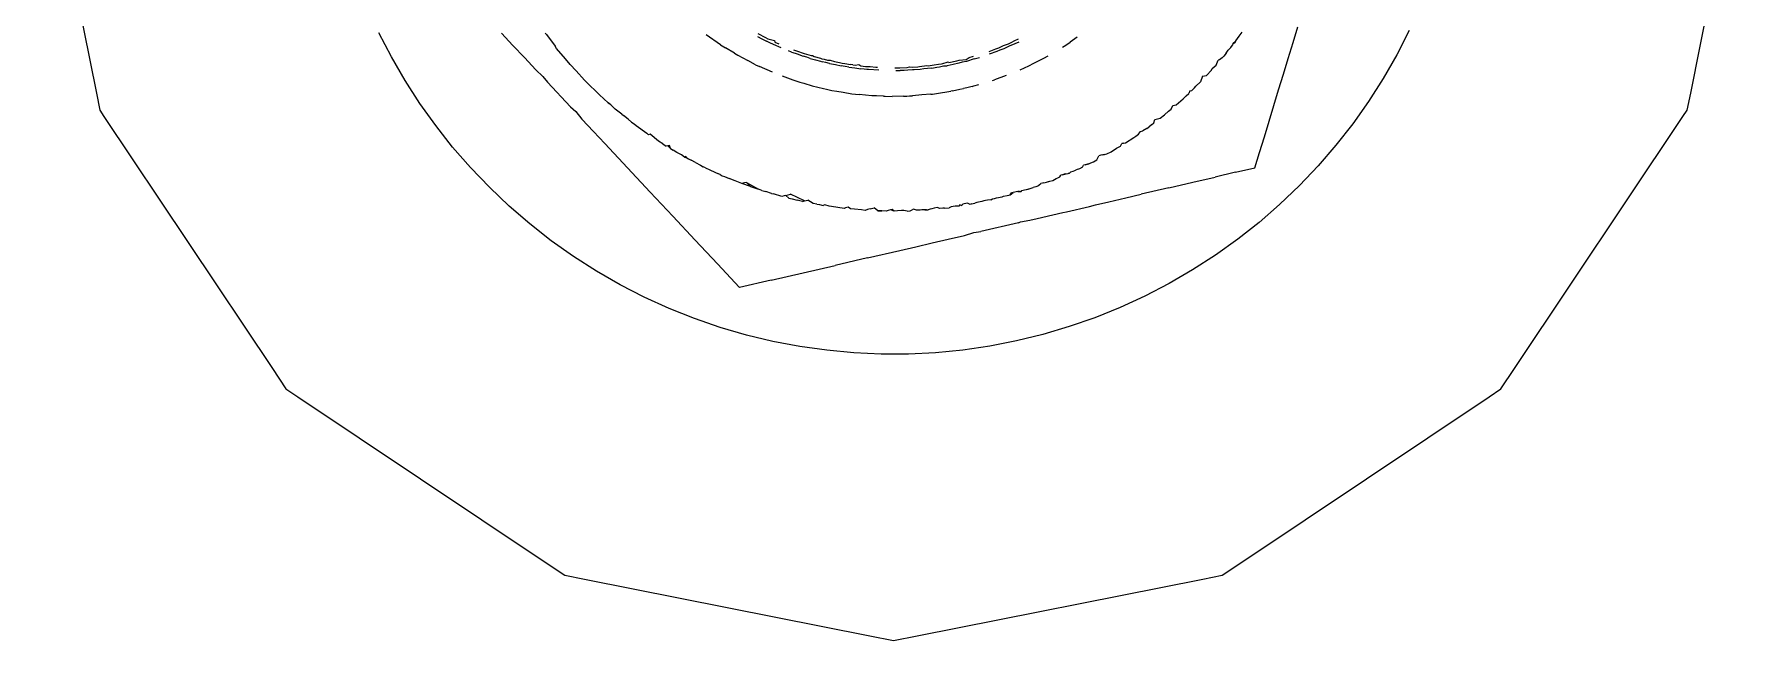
# Model space of a CAD drawing. Header units: millimetres. Extents: x -2916 to 2490, y 92 to 4100.
# Drawn here: x -877.08 to -847.08, y 1746.85 to 1757.44 of the extents above; entities that cross this region are included whole.
import ezdxf

# ---------------------------------------------------------------- set-up
doc = ezdxf.new("R2010")
doc.units = ezdxf.units.MM

msp = doc.modelspace()

# ---------------------------------------------------------------- linework, layer by layer
for p, q in [((-877.082, 1761.851), (-876, 1756.411)), ((-848.164, 1756.411), (-847.082, 1761.851)), ((-870.849, 1757.041), (-871.068, 1757.463)), ((-868.925, 1757.456), (-868.726, 1757.244)), ((-868.161, 1757.458), (-868.142, 1757.432)), ((-868.142, 1757.432), (-867.99, 1757.232)), ((-865.102, 1757.255), (-865.351, 1757.43)), ((-864.452, 1757.452), (-864.317, 1757.378)), ((-856.104, 1757.322), (-856.045, 1757.403)), ((-856.045, 1757.403), (-855.992, 1757.474)), ((-855.107, 1757.292), (-855.023, 1757.568)), ((-853.078, 1757.501), (-853.295, 1757.077)), ((-868.726, 1757.244), (-868.527, 1757.03)), ((-867.964, 1757.19), (-867.99, 1757.232)), ((-867.811, 1757.011), (-867.964, 1757.19)), ((-865.102, 1757.255), (-865.013, 1757.2)), ((-864.861, 1757.107), (-865.013, 1757.2)), ((-864.861, 1757.107), (-864.801, 1757.071)), ((-864.458, 1757.397), (-864.382, 1757.358)), ((-864.382, 1757.358), (-864.3, 1757.314)), ((-864.317, 1757.378), (-864.275, 1757.359)), ((-864.244, 1757.29), (-864.3, 1757.314)), ((-864.275, 1757.359), (-864.157, 1757.329)), ((-864.18, 1757.258), (-864.244, 1757.29)), ((-864.044, 1757.201), (-864.18, 1757.258)), ((-864.157, 1757.329), (-864.152, 1757.3)), ((-864.152, 1757.3), (-864.084, 1757.27)), ((-863.861, 1757.125), (-863.915, 1757.148)), ((-863.861, 1757.125), (-863.8, 1757.105)), ((-863.828, 1757.168), (-863.722, 1757.13)), ((-863.8, 1757.105), (-863.766, 1757.093)), ((-863.722, 1757.13), (-863.696, 1757.12)), ((-863.696, 1757.12), (-863.641, 1757.101)), ((-863.641, 1757.101), (-863.522, 1757.066)), ((-860.28, 1757.134), (-860.414, 1757.087)), ((-860.413, 1757.138), (-860.295, 1757.183)), ((-860.295, 1757.183), (-860.242, 1757.202)), ((-860.227, 1757.157), (-860.28, 1757.134)), ((-860.242, 1757.202), (-860.163, 1757.24)), ((-860.157, 1757.183), (-860.227, 1757.157)), ((-860.163, 1757.24), (-860.073, 1757.273)), ((-860.06, 1757.227), (-860.157, 1757.183)), ((-860.073, 1757.273), (-860.005, 1757.303)), ((-859.962, 1757.268), (-860.06, 1757.227)), ((-859.979, 1757.316), (-860.005, 1757.303)), ((-859.907, 1757.349), (-859.979, 1757.316)), ((-859.893, 1757.302), (-859.962, 1757.268)), ((-859.131, 1757.211), (-859.072, 1757.249)), ((-859.131, 1757.211), (-859.101, 1757.229)), ((-859.101, 1757.229), (-859.072, 1757.249)), ((-859.072, 1757.249), (-858.999, 1757.3)), ((-858.876, 1757.385), (-858.999, 1757.3)), ((-856.274, 1757.107), (-856.316, 1757.057)), ((-856.274, 1757.107), (-856.239, 1757.158)), ((-856.239, 1757.158), (-856.216, 1757.181)), ((-856.216, 1757.181), (-856.193, 1757.209)), ((-856.193, 1757.209), (-856.162, 1757.246)), ((-856.158, 1757.276), (-856.162, 1757.246)), ((-856.104, 1757.322), (-856.158, 1757.276)), ((-856.158, 1757.276), (-856.131, 1757.279)), ((-856.104, 1757.322), (-856.131, 1757.279)), ((-855.191, 1757.016), (-855.107, 1757.292)), ((-870.61, 1756.629), (-870.849, 1757.041)), ((-868.527, 1757.03), (-868.327, 1756.817)), ((-868.327, 1756.817), (-868.203, 1756.7)), ((-867.728, 1756.907), (-867.811, 1757.011)), ((-867.624, 1756.798), (-867.728, 1756.907)), ((-864.801, 1757.071), (-864.624, 1756.977)), ((-864.489, 1756.906), (-864.624, 1756.977)), ((-864.489, 1756.906), (-864.423, 1756.876)), ((-864.194, 1756.774), (-864.423, 1756.876)), ((-863.766, 1757.093), (-863.661, 1757.055)), ((-863.598, 1757.036), (-863.661, 1757.055)), ((-863.535, 1757.015), (-863.598, 1757.036)), ((-863.535, 1757.015), (-863.444, 1756.991)), ((-863.522, 1757.066), (-863.496, 1757.068)), ((-863.496, 1757.068), (-863.467, 1757.047)), ((-863.467, 1757.047), (-863.357, 1757.018)), ((-863.444, 1756.991), (-863.359, 1756.968)), ((-863.359, 1756.968), (-863.33, 1756.958)), ((-863.357, 1757.018), (-863.333, 1757.011)), ((-863.333, 1757.011), (-863.291, 1757)), ((-863.265, 1756.944), (-863.33, 1756.958)), ((-863.291, 1757), (-863.237, 1756.987)), ((-863.201, 1756.927), (-863.265, 1756.944)), ((-863.237, 1756.987), (-863.189, 1756.987)), ((-863.201, 1756.927), (-863.097, 1756.907)), ((-863.189, 1756.987), (-863.112, 1756.959)), ((-863.112, 1756.959), (-863.024, 1756.942)), ((-863.097, 1756.907), (-862.993, 1756.884)), ((-863.024, 1756.942), (-862.979, 1756.933)), ((-862.928, 1756.875), (-862.993, 1756.884)), ((-862.979, 1756.933), (-862.933, 1756.924)), ((-862.933, 1756.924), (-862.833, 1756.911)), ((-862.862, 1756.862), (-862.928, 1756.875)), ((-862.862, 1756.862), (-862.757, 1756.849)), ((-862.794, 1756.902), (-862.833, 1756.911)), ((-862.794, 1756.902), (-862.753, 1756.897)), ((-862.757, 1756.849), (-862.652, 1756.834)), ((-862.753, 1756.897), (-862.687, 1756.912)), ((-862.687, 1756.912), (-862.655, 1756.885)), ((-862.655, 1756.885), (-862.571, 1756.875)), ((-862.595, 1756.83), (-862.652, 1756.834)), ((-862.546, 1756.824), (-862.595, 1756.83)), ((-862.571, 1756.875), (-862.492, 1756.873)), ((-862.52, 1756.82), (-862.546, 1756.824)), ((-862.337, 1756.811), (-862.52, 1756.82)), ((-862.492, 1756.873), (-862.389, 1756.861)), ((-862.389, 1756.861), (-862.359, 1756.86)), ((-862.061, 1756.852), (-862.024, 1756.852)), ((-862.041, 1756.804), (-861.964, 1756.803)), ((-862.024, 1756.852), (-861.97, 1756.853)), ((-861.97, 1756.853), (-861.841, 1756.857)), ((-861.897, 1756.807), (-861.964, 1756.803)), ((-861.831, 1756.808), (-861.897, 1756.807)), ((-861.841, 1756.857), (-861.803, 1756.871)), ((-861.752, 1756.814), (-861.831, 1756.808)), ((-861.803, 1756.871), (-861.751, 1756.863)), ((-861.72, 1756.817), (-861.752, 1756.814)), ((-861.751, 1756.863), (-861.659, 1756.869)), ((-861.619, 1756.823), (-861.72, 1756.817)), ((-861.659, 1756.869), (-861.627, 1756.873)), ((-861.627, 1756.873), (-861.503, 1756.893)), ((-861.554, 1756.831), (-861.619, 1756.823)), ((-861.487, 1756.837), (-861.554, 1756.831)), ((-861.503, 1756.893), (-861.478, 1756.888)), ((-861.421, 1756.848), (-861.487, 1756.837)), ((-861.478, 1756.888), (-861.371, 1756.902)), ((-861.421, 1756.848), (-861.382, 1756.853)), ((-861.382, 1756.853), (-861.328, 1756.861)), ((-861.371, 1756.902), (-861.297, 1756.914)), ((-861.328, 1756.861), (-861.277, 1756.866)), ((-861.297, 1756.914), (-861.247, 1756.922)), ((-861.277, 1756.866), (-861.208, 1756.884)), ((-861.247, 1756.922), (-861.22, 1756.927)), ((-861.22, 1756.927), (-861.147, 1756.951)), ((-861.208, 1756.884), (-861.147, 1756.889)), ((-861.117, 1756.946), (-861.147, 1756.951)), ((-861.043, 1756.912), (-861.147, 1756.889)), ((-861.117, 1756.946), (-860.977, 1756.976)), ((-860.939, 1756.933), (-861.043, 1756.912)), ((-860.977, 1756.976), (-860.938, 1756.984)), ((-860.884, 1756.948), (-860.939, 1756.933)), ((-860.938, 1756.984), (-860.811, 1756.995)), ((-860.81, 1756.964), (-860.884, 1756.948)), ((-860.811, 1756.995), (-860.761, 1757.029)), ((-860.676, 1757.007), (-860.81, 1756.964)), ((-860.761, 1757.029), (-860.685, 1757.052)), ((-860.676, 1757.007), (-860.579, 1757.03)), ((-859.871, 1756.819), (-859.717, 1756.886)), ((-859.717, 1756.886), (-859.632, 1756.93)), ((-859.632, 1756.93), (-859.538, 1756.978)), ((-859.538, 1756.978), (-859.448, 1757.025)), ((-859.448, 1757.025), (-859.381, 1757.061)), ((-859.448, 1757.025), (-859.403, 1757.048)), ((-859.403, 1757.048), (-859.381, 1757.061)), ((-856.528, 1756.812), (-856.617, 1756.719)), ((-856.528, 1756.812), (-856.517, 1756.837)), ((-856.517, 1756.837), (-856.451, 1756.898)), ((-856.451, 1756.898), (-856.414, 1756.984)), ((-856.388, 1756.99), (-856.414, 1756.984)), ((-856.341, 1757.026), (-856.388, 1756.99)), ((-856.316, 1757.057), (-856.341, 1757.026)), ((-855.275, 1756.741), (-855.191, 1757.016)), ((-853.295, 1757.077), (-853.532, 1756.665)), ((-870.352, 1756.229), (-870.61, 1756.629)), ((-868.203, 1756.7), (-868.126, 1756.602)), ((-868.126, 1756.602), (-867.724, 1756.172)), ((-867.624, 1756.798), (-867.479, 1756.636)), ((-867.429, 1756.592), (-867.479, 1756.636)), ((-867.429, 1756.592), (-867.238, 1756.405)), ((-864.025, 1756.709), (-863.98, 1756.692)), ((-863.98, 1756.692), (-863.837, 1756.639)), ((-863.837, 1756.639), (-863.718, 1756.603)), ((-863.718, 1756.603), (-863.647, 1756.582)), ((-863.647, 1756.582), (-863.5, 1756.537)), ((-863.5, 1756.537), (-863.306, 1756.492)), ((-860.804, 1756.504), (-860.858, 1756.492)), ((-860.71, 1756.526), (-860.804, 1756.504)), ((-860.71, 1756.526), (-860.677, 1756.535)), ((-860.677, 1756.535), (-860.595, 1756.559)), ((-860.353, 1756.631), (-860.317, 1756.644)), ((-860.113, 1756.718), (-860.317, 1756.644)), ((-856.827, 1756.5), (-856.875, 1756.457)), ((-856.827, 1756.5), (-856.802, 1756.531)), ((-856.802, 1756.531), (-856.722, 1756.605)), ((-856.69, 1756.703), (-856.722, 1756.605)), ((-856.69, 1756.703), (-856.617, 1756.719)), ((-855.358, 1756.467), (-855.275, 1756.741)), ((-853.532, 1756.665), (-853.789, 1756.264)), ((-876, 1756.411), (-875.94, 1756.111)), ((-870.075, 1755.842), (-870.352, 1756.229)), ((-867.238, 1756.405), (-867.216, 1756.378)), ((-867.062, 1756.243), (-867.216, 1756.378)), ((-867.016, 1756.203), (-867.062, 1756.243)), ((-867.062, 1756.243), (-867.036, 1756.22)), ((-867.016, 1756.203), (-867.036, 1756.22)), ((-866.942, 1756.132), (-867.016, 1756.203)), ((-863.306, 1756.492), (-863.25, 1756.479)), ((-863.25, 1756.479), (-863.156, 1756.457)), ((-863.156, 1756.457), (-863.073, 1756.443)), ((-863.073, 1756.443), (-862.959, 1756.425)), ((-862.959, 1756.425), (-862.808, 1756.4)), ((-862.808, 1756.4), (-862.681, 1756.387)), ((-862.458, 1756.364), (-862.681, 1756.387)), ((-862.378, 1756.361), (-862.458, 1756.364)), ((-862.259, 1756.357), (-862.378, 1756.361)), ((-862.259, 1756.357), (-862.229, 1756.356)), ((-862.229, 1756.356), (-862.105, 1756.351)), ((-861.906, 1756.357), (-862.105, 1756.351)), ((-861.906, 1756.357), (-861.847, 1756.359)), ((-861.847, 1756.359), (-861.803, 1756.36)), ((-861.803, 1756.36), (-861.753, 1756.361)), ((-861.586, 1756.377), (-861.753, 1756.361)), ((-861.431, 1756.391), (-861.586, 1756.377)), ((-861.431, 1756.391), (-861.402, 1756.394)), ((-861.402, 1756.394), (-861.332, 1756.405)), ((-861.332, 1756.405), (-861.082, 1756.444)), ((-861.054, 1756.449), (-861.082, 1756.444)), ((-861.054, 1756.449), (-860.926, 1756.477)), ((-860.926, 1756.477), (-860.858, 1756.492)), ((-857.207, 1756.194), (-857.145, 1756.208)), ((-857.145, 1756.208), (-857.026, 1756.312)), ((-857.026, 1756.312), (-856.974, 1756.362)), ((-856.974, 1756.362), (-856.925, 1756.406)), ((-856.911, 1756.449), (-856.925, 1756.406)), ((-856.911, 1756.449), (-856.875, 1756.457)), ((-855.441, 1756.193), (-855.358, 1756.467)), ((-853.789, 1756.264), (-854.064, 1755.876)), ((-848.224, 1756.111), (-848.164, 1756.411)), ((-875.94, 1756.111), (-875.867, 1756.001)), ((-875.867, 1756.001), (-872.927, 1751.602)), ((-867.724, 1756.172), (-867.631, 1756.089)), ((-867.631, 1756.089), (-867.523, 1755.957)), ((-867.523, 1755.957), (-867.322, 1755.742)), ((-866.827, 1756.043), (-866.942, 1756.132)), ((-866.827, 1756.043), (-866.798, 1756.02)), ((-866.714, 1755.954), (-866.798, 1756.02)), ((-866.714, 1755.954), (-866.655, 1755.901)), ((-866.655, 1755.901), (-866.611, 1755.873)), ((-857.537, 1755.892), (-857.517, 1755.952)), ((-857.517, 1755.952), (-857.428, 1755.973)), ((-857.428, 1755.973), (-857.351, 1756.032)), ((-857.351, 1756.032), (-857.281, 1756.095)), ((-857.281, 1756.095), (-857.232, 1756.131)), ((-857.281, 1756.095), (-857.257, 1756.113)), ((-857.257, 1756.113), (-857.232, 1756.131)), ((-857.232, 1756.131), (-857.207, 1756.194)), ((-855.607, 1755.648), (-855.524, 1755.92)), ((-855.524, 1755.92), (-855.441, 1756.193)), ((-851.237, 1751.602), (-848.298, 1756.001)), ((-848.298, 1756.001), (-848.224, 1756.111)), ((-869.78, 1755.468), (-870.075, 1755.842)), ((-867.322, 1755.742), (-867.122, 1755.529)), ((-866.611, 1755.873), (-866.574, 1755.846)), ((-866.574, 1755.846), (-866.39, 1755.712)), ((-866.39, 1755.712), (-866.358, 1755.684)), ((-866.329, 1755.694), (-866.358, 1755.684)), ((-866.185, 1755.573), (-866.329, 1755.694)), ((-858.034, 1755.542), (-857.887, 1755.635)), ((-857.887, 1755.635), (-857.851, 1755.661)), ((-857.851, 1755.661), (-857.805, 1755.691)), ((-857.805, 1755.691), (-857.772, 1755.74)), ((-857.772, 1755.74), (-857.731, 1755.749)), ((-857.662, 1755.792), (-857.731, 1755.749)), ((-857.662, 1755.792), (-857.607, 1755.835)), ((-857.575, 1755.857), (-857.607, 1755.835)), ((-857.575, 1755.857), (-857.537, 1755.892)), ((-855.69, 1755.376), (-855.607, 1755.648)), ((-854.064, 1755.876), (-854.358, 1755.501)), ((-869.468, 1755.109), (-869.78, 1755.468)), ((-867.122, 1755.529), (-866.725, 1755.103)), ((-866.107, 1755.523), (-866.185, 1755.573)), ((-866.107, 1755.523), (-866.05, 1755.481)), ((-866.022, 1755.491), (-866.05, 1755.481)), ((-865.991, 1755.498), (-866.022, 1755.491)), ((-866.022, 1755.491), (-865.977, 1755.443)), ((-865.977, 1755.443), (-865.991, 1755.498)), ((-865.977, 1755.443), (-865.93, 1755.414)), ((-865.865, 1755.375), (-865.93, 1755.414)), ((-865.785, 1755.33), (-865.865, 1755.375)), ((-865.732, 1755.294), (-865.785, 1755.33)), ((-865.706, 1755.304), (-865.732, 1755.294)), ((-865.693, 1755.278), (-865.706, 1755.304)), ((-858.531, 1755.246), (-858.498, 1755.316)), ((-858.461, 1755.325), (-858.498, 1755.316)), ((-858.428, 1755.332), (-858.461, 1755.325)), ((-858.428, 1755.332), (-858.36, 1755.348)), ((-858.4, 1755.339), (-858.428, 1755.332)), ((-858.4, 1755.339), (-858.36, 1755.348)), ((-858.36, 1755.348), (-858.283, 1755.385)), ((-858.283, 1755.385), (-858.186, 1755.447)), ((-858.186, 1755.447), (-858.116, 1755.486)), ((-858.116, 1755.486), (-858.096, 1755.528)), ((-858.096, 1755.528), (-858.034, 1755.542)), ((-858.07, 1755.534), (-858.096, 1755.528)), ((-858.07, 1755.534), (-858.034, 1755.542)), ((-855.772, 1755.105), (-855.69, 1755.376)), ((-854.358, 1755.501), (-854.669, 1755.14)), ((-869.138, 1754.766), (-869.468, 1755.109)), ((-866.725, 1755.103), (-866.329, 1754.681)), ((-865.732, 1755.294), (-865.693, 1755.278)), ((-865.693, 1755.278), (-865.66, 1755.261)), ((-865.66, 1755.261), (-865.617, 1755.237)), ((-865.538, 1755.196), (-865.617, 1755.237)), ((-865.538, 1755.196), (-865.45, 1755.15)), ((-865.45, 1755.15), (-865.406, 1755.123)), ((-865.364, 1755.108), (-865.406, 1755.123)), ((-865.364, 1755.108), (-865.286, 1755.072)), ((-865.286, 1755.072), (-865.203, 1755.032)), ((-865.203, 1755.032), (-865.136, 1755.002)), ((-865.107, 1754.988), (-865.136, 1755.002)), ((-859.1, 1754.993), (-859.034, 1755.008)), ((-859.075, 1754.998), (-859.007, 1755.014)), ((-859.075, 1754.998), (-859.034, 1755.008)), ((-859.007, 1755.014), (-859.034, 1755.008)), ((-859.007, 1755.014), (-858.986, 1755.033)), ((-858.986, 1755.033), (-858.946, 1755.045)), ((-858.946, 1755.045), (-858.915, 1755.06)), ((-858.915, 1755.06), (-858.891, 1755.07)), ((-858.837, 1755.09), (-858.891, 1755.07)), ((-858.783, 1755.116), (-858.837, 1755.09)), ((-858.783, 1755.116), (-858.764, 1755.154)), ((-858.737, 1755.16), (-858.764, 1755.154)), ((-858.669, 1755.176), (-858.737, 1755.16)), ((-858.737, 1755.16), (-858.694, 1755.17)), ((-858.694, 1755.17), (-858.669, 1755.176)), ((-858.669, 1755.176), (-858.635, 1755.192)), ((-858.635, 1755.192), (-858.592, 1755.213)), ((-858.592, 1755.213), (-858.531, 1755.246)), ((-856.109, 1755.027), (-856.467, 1754.943)), ((-856.109, 1755.027), (-855.772, 1755.105)), ((-854.669, 1755.14), (-854.996, 1754.795)), ((-868.793, 1754.438), (-869.138, 1754.766)), ((-865.107, 1754.988), (-865.072, 1754.968)), ((-865.072, 1754.968), (-865.031, 1754.957)), ((-865.031, 1754.957), (-864.952, 1754.922)), ((-864.845, 1754.879), (-864.952, 1754.922)), ((-864.731, 1754.83), (-864.845, 1754.879)), ((-864.685, 1754.844), (-864.731, 1754.83)), ((-864.579, 1754.779), (-864.731, 1754.83)), ((-864.651, 1754.852), (-864.685, 1754.844)), ((-864.651, 1754.852), (-864.439, 1754.731)), ((-864.651, 1754.852), (-864.579, 1754.779)), ((-864.579, 1754.779), (-864.439, 1754.731)), ((-864.383, 1754.708), (-864.439, 1754.731)), ((-864.383, 1754.708), (-864.31, 1754.69)), ((-859.856, 1754.69), (-859.839, 1754.71)), ((-859.839, 1754.71), (-859.797, 1754.72)), ((-859.797, 1754.72), (-859.761, 1754.728)), ((-859.761, 1754.728), (-859.698, 1754.743)), ((-859.761, 1754.728), (-859.731, 1754.735)), ((-859.731, 1754.735), (-859.698, 1754.743)), ((-859.698, 1754.743), (-859.644, 1754.76)), ((-859.595, 1754.776), (-859.644, 1754.76)), ((-859.567, 1754.786), (-859.595, 1754.776)), ((-859.567, 1754.786), (-859.511, 1754.832)), ((-859.483, 1754.839), (-859.511, 1754.832)), ((-859.457, 1754.845), (-859.483, 1754.839)), ((-859.457, 1754.845), (-859.412, 1754.855)), ((-859.412, 1754.855), (-859.351, 1754.87)), ((-859.412, 1754.855), (-859.377, 1754.864)), ((-859.377, 1754.864), (-859.351, 1754.87)), ((-859.351, 1754.87), (-859.302, 1754.886)), ((-859.302, 1754.886), (-859.245, 1754.919)), ((-859.245, 1754.919), (-859.213, 1754.93)), ((-859.213, 1754.93), (-859.177, 1754.948)), ((-859.177, 1754.948), (-859.16, 1754.979)), ((-859.129, 1754.986), (-859.16, 1754.979)), ((-859.129, 1754.986), (-859.075, 1754.998)), ((-859.1, 1754.993), (-859.129, 1754.986)), ((-859.075, 1754.998), (-859.1, 1754.993)), ((-857.277, 1754.755), (-857.756, 1754.644)), ((-857.277, 1754.755), (-856.854, 1754.853)), ((-856.854, 1754.853), (-856.467, 1754.943)), ((-854.996, 1754.795), (-855.34, 1754.466)), ((-868.433, 1754.127), (-868.793, 1754.438)), ((-866.329, 1754.681), (-866.135, 1754.473)), ((-866.135, 1754.473), (-865.936, 1754.261)), ((-864.212, 1754.66), (-864.31, 1754.69)), ((-864.212, 1754.66), (-864.177, 1754.65)), ((-864.03, 1754.604), (-864.177, 1754.65)), ((-863.991, 1754.617), (-864.03, 1754.604)), ((-863.962, 1754.624), (-863.991, 1754.617)), ((-863.962, 1754.624), (-863.88, 1754.643)), ((-863.912, 1754.578), (-863.962, 1754.624)), ((-863.912, 1754.578), (-863.85, 1754.562)), ((-863.637, 1754.529), (-863.88, 1754.643)), ((-863.85, 1754.562), (-863.762, 1754.542)), ((-863.672, 1754.517), (-863.762, 1754.542)), ((-863.672, 1754.517), (-863.637, 1754.529)), ((-863.637, 1754.529), (-863.577, 1754.543)), ((-863.484, 1754.484), (-863.577, 1754.543)), ((-863.418, 1754.472), (-863.484, 1754.484)), ((-863.418, 1754.472), (-863.377, 1754.464)), ((-863.377, 1754.464), (-863.31, 1754.448)), ((-863.279, 1754.46), (-863.31, 1754.448)), ((-863.204, 1754.436), (-863.279, 1754.46)), ((-863.166, 1754.431), (-863.204, 1754.436)), ((-862.945, 1754.396), (-863.166, 1754.431)), ((-862.918, 1754.407), (-862.945, 1754.396)), ((-862.871, 1754.418), (-862.918, 1754.407)), ((-862.834, 1754.389), (-862.871, 1754.418)), ((-862.487, 1754.389), (-862.417, 1754.405)), ((-862.357, 1754.356), (-862.417, 1754.405)), ((-861.372, 1754.4), (-861.412, 1754.391)), ((-861.322, 1754.412), (-861.372, 1754.4)), ((-861.271, 1754.395), (-861.322, 1754.412)), ((-861.223, 1754.401), (-861.271, 1754.395)), ((-861.193, 1754.404), (-861.223, 1754.401)), ((-861.193, 1754.404), (-861.108, 1754.41)), ((-861.078, 1754.422), (-861.108, 1754.41)), ((-861.04, 1754.431), (-861.078, 1754.422)), ((-861.007, 1754.439), (-861.04, 1754.431)), ((-860.942, 1754.439), (-861.007, 1754.439)), ((-860.923, 1754.458), (-860.942, 1754.439)), ((-860.898, 1754.446), (-860.923, 1754.458)), ((-860.898, 1754.446), (-860.873, 1754.47)), ((-860.847, 1754.476), (-860.873, 1754.47)), ((-860.819, 1754.482), (-860.847, 1754.476)), ((-860.79, 1754.489), (-860.819, 1754.482)), ((-860.744, 1754.467), (-860.79, 1754.489)), ((-860.718, 1754.478), (-860.744, 1754.467)), ((-860.718, 1754.478), (-860.662, 1754.487)), ((-860.627, 1754.499), (-860.662, 1754.487)), ((-860.6, 1754.505), (-860.627, 1754.499)), ((-860.571, 1754.512), (-860.6, 1754.505)), ((-860.54, 1754.519), (-860.571, 1754.512)), ((-860.507, 1754.527), (-860.54, 1754.519)), ((-860.473, 1754.535), (-860.507, 1754.527)), ((-860.439, 1754.543), (-860.473, 1754.535)), ((-860.384, 1754.546), (-860.439, 1754.543)), ((-860.384, 1754.546), (-860.351, 1754.563)), ((-860.351, 1754.563), (-860.316, 1754.571)), ((-860.316, 1754.571), (-860.282, 1754.579)), ((-860.282, 1754.579), (-860.249, 1754.587)), ((-860.249, 1754.587), (-860.217, 1754.594)), ((-860.217, 1754.594), (-860.187, 1754.601)), ((-860.187, 1754.601), (-860.159, 1754.608)), ((-860.159, 1754.608), (-860.098, 1754.622)), ((-860.098, 1754.622), (-860.043, 1754.635)), ((-860.098, 1754.622), (-860.07, 1754.628)), ((-860.07, 1754.628), (-860.043, 1754.635)), ((-860.043, 1754.635), (-859.995, 1754.674)), ((-860.043, 1754.635), (-860.024, 1754.667)), ((-859.995, 1754.674), (-860.024, 1754.667)), ((-859.966, 1754.68), (-859.995, 1754.674)), ((-859.938, 1754.687), (-859.966, 1754.68)), ((-859.912, 1754.693), (-859.938, 1754.687)), ((-859.886, 1754.699), (-859.912, 1754.693)), ((-859.912, 1754.693), (-859.856, 1754.69)), ((-859.886, 1754.699), (-859.856, 1754.69)), ((-859.063, 1754.34), (-858.661, 1754.433)), ((-858.661, 1754.433), (-858.554, 1754.458)), ((-858.554, 1754.458), (-858.323, 1754.512)), ((-858.323, 1754.512), (-858.025, 1754.581)), ((-858.025, 1754.581), (-857.756, 1754.644)), ((-855.34, 1754.466), (-855.699, 1754.154)), ((-868.058, 1753.833), (-868.433, 1754.127)), ((-865.546, 1753.843), (-865.936, 1754.261)), ((-862.763, 1754.382), (-862.834, 1754.389)), ((-862.64, 1754.372), (-862.763, 1754.382)), ((-862.578, 1754.363), (-862.64, 1754.372)), ((-862.537, 1754.377), (-862.578, 1754.363)), ((-862.487, 1754.389), (-862.537, 1754.377)), ((-862.357, 1754.356), (-862.287, 1754.354)), ((-862.317, 1754.356), (-862.357, 1754.356)), ((-862.287, 1754.354), (-862.317, 1754.356)), ((-862.21, 1754.348), (-862.287, 1754.354)), ((-862.176, 1754.36), (-862.21, 1754.348)), ((-862.134, 1754.37), (-862.176, 1754.36)), ((-862.106, 1754.377), (-862.134, 1754.37)), ((-862.073, 1754.351), (-862.134, 1754.37)), ((-862.073, 1754.351), (-862.106, 1754.377)), ((-862.013, 1754.352), (-862.073, 1754.351)), ((-861.94, 1754.361), (-862.013, 1754.352)), ((-861.899, 1754.361), (-861.94, 1754.361)), ((-861.842, 1754.35), (-861.899, 1754.361)), ((-861.842, 1754.35), (-861.789, 1754.357)), ((-861.789, 1754.357), (-861.759, 1754.375)), ((-861.734, 1754.381), (-861.759, 1754.375)), ((-861.68, 1754.365), (-861.734, 1754.381)), ((-861.614, 1754.367), (-861.68, 1754.365)), ((-861.586, 1754.373), (-861.614, 1754.367)), ((-861.534, 1754.372), (-861.586, 1754.373)), ((-861.506, 1754.374), (-861.534, 1754.372)), ((-861.534, 1754.372), (-861.474, 1754.371)), ((-861.506, 1754.374), (-861.474, 1754.371)), ((-861.442, 1754.384), (-861.474, 1754.371)), ((-861.412, 1754.391), (-861.442, 1754.384)), ((-859.899, 1754.146), (-860.556, 1753.993)), ((-859.899, 1754.146), (-859.866, 1754.165)), ((-859.866, 1754.165), (-859.699, 1754.192)), ((-859.699, 1754.192), (-859.576, 1754.221)), ((-859.576, 1754.221), (-859.301, 1754.284)), ((-859.301, 1754.284), (-859.126, 1754.325)), ((-859.126, 1754.325), (-859.063, 1754.34)), ((-855.699, 1754.154), (-856.073, 1753.859)), ((-867.67, 1753.558), (-868.058, 1753.833)), ((-865.546, 1753.843), (-865.157, 1753.427)), ((-861.408, 1753.795), (-861.125, 1753.861)), ((-861.125, 1753.861), (-860.841, 1753.927)), ((-860.841, 1753.927), (-860.681, 1753.975)), ((-860.681, 1753.975), (-860.556, 1753.993)), ((-856.073, 1753.859), (-856.46, 1753.582)), ((-867.269, 1753.302), (-867.67, 1753.558)), ((-862.538, 1753.532), (-863.1, 1753.402)), ((-862.538, 1753.532), (-861.974, 1753.663)), ((-861.974, 1753.663), (-861.691, 1753.729)), ((-861.691, 1753.729), (-861.408, 1753.795)), ((-856.46, 1753.582), (-856.86, 1753.324)), ((-866.856, 1753.065), (-867.269, 1753.302)), ((-865.157, 1753.427), (-864.77, 1753.014)), ((-864.218, 1753.142), (-863.94, 1753.206)), ((-863.94, 1753.206), (-863.661, 1753.271)), ((-863.661, 1753.271), (-863.381, 1753.336)), ((-863.381, 1753.336), (-863.1, 1753.402)), ((-856.86, 1753.324), (-857.271, 1753.085)), ((-866.433, 1752.847), (-866.856, 1753.065)), ((-864.218, 1753.142), (-864.77, 1753.014)), ((-857.271, 1753.085), (-857.694, 1752.866)), ((-865.999, 1752.651), (-866.433, 1752.847)), ((-865.557, 1752.475), (-865.999, 1752.651)), ((-858.126, 1752.667), (-858.568, 1752.489)), ((-857.694, 1752.866), (-858.126, 1752.667)), ((-865.107, 1752.32), (-865.557, 1752.475)), ((-864.65, 1752.187), (-865.107, 1752.32)), ((-859.017, 1752.333), (-859.474, 1752.198)), ((-858.568, 1752.489), (-859.017, 1752.333)), ((-864.187, 1752.076), (-864.65, 1752.187)), ((-863.72, 1751.986), (-864.187, 1752.076)), ((-859.936, 1752.084), (-860.403, 1751.993)), ((-859.474, 1752.198), (-859.936, 1752.084)), ((-863.249, 1751.92), (-863.72, 1751.986)), ((-862.775, 1751.875), (-863.249, 1751.92)), ((-862.299, 1751.854), (-862.775, 1751.875)), ((-861.823, 1751.855), (-862.299, 1751.854)), ((-861.348, 1751.878), (-861.823, 1751.855)), ((-860.874, 1751.925), (-861.348, 1751.878)), ((-860.403, 1751.993), (-860.874, 1751.925)), ((-872.927, 1751.602), (-872.689, 1751.245)), ((-851.476, 1751.245), (-851.237, 1751.602)), ((-872.689, 1751.245), (-872.481, 1751.106)), ((-872.481, 1751.106), (-868.201, 1748.246)), ((-855.964, 1748.246), (-851.684, 1751.106)), ((-851.684, 1751.106), (-851.476, 1751.245)), ((-868.201, 1748.246), (-867.822, 1747.993)), ((-856.342, 1747.993), (-855.964, 1748.246)), ((-867.822, 1747.993), (-867.48, 1747.925)), ((-867.48, 1747.925), (-862.495, 1746.934)), ((-861.669, 1746.934), (-856.684, 1747.925)), ((-856.684, 1747.925), (-856.342, 1747.993)), ((-862.495, 1746.934), (-862.082, 1746.851)), ((-862.082, 1746.851), (-861.669, 1746.934))]:
    msp.add_line(p, q)

doc.saveas('drawing.dxf')
